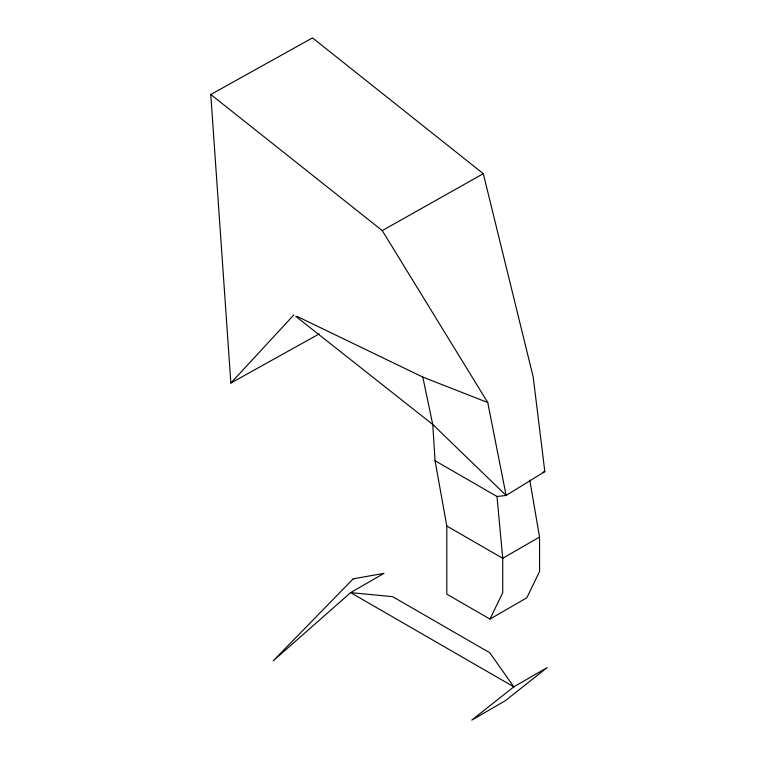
<?xml version="1.0" encoding="UTF-8"?>
<svg xmlns="http://www.w3.org/2000/svg" width="758" height="758" viewBox="0 0 758 758"><rect width="100%" height="100%" fill="white"/><g stroke="black" fill="none" stroke-linecap="round" stroke-linejoin="round"><path stroke-width="1.14" d="M435.054 460.731L446.803 526.014L446.803 594.149L489.971 619.078L502.725 592.728L502.725 558.295L496.992 496.481L435.054 460.731L432.752 424.471L422.803 377.077L297.079 316.399M496.992 496.481L506.126 495.467L544.822 471.58L533.187 376.944L483.301 173.686L312.504 37.9L210.781 94.494L230.858 383.055L293.886 314.854M529.785 480.108L539.544 537.043L502.725 558.295L446.803 526.014M489.971 619.078L526.791 597.816L539.544 571.475L539.544 537.043M210.781 94.494L382.25 230.584L483.301 173.686M230.858 383.055L319.222 333.89M542.766 472.405L544.822 471.58M422.803 377.077L487.754 402.536L506.126 495.467L432.752 424.471L295.734 316.313M382.25 230.584L487.754 402.536M353.2 578.828L273.155 660.891L350.632 592.623L384.031 573.342L353.2 578.828M513.82 686.843L471.779 720.1L505.122 700.847L547.219 667.561L513.82 686.843L350.632 592.623L392.625 596.66L489.763 652.742L513.82 686.843"/></g></svg>
